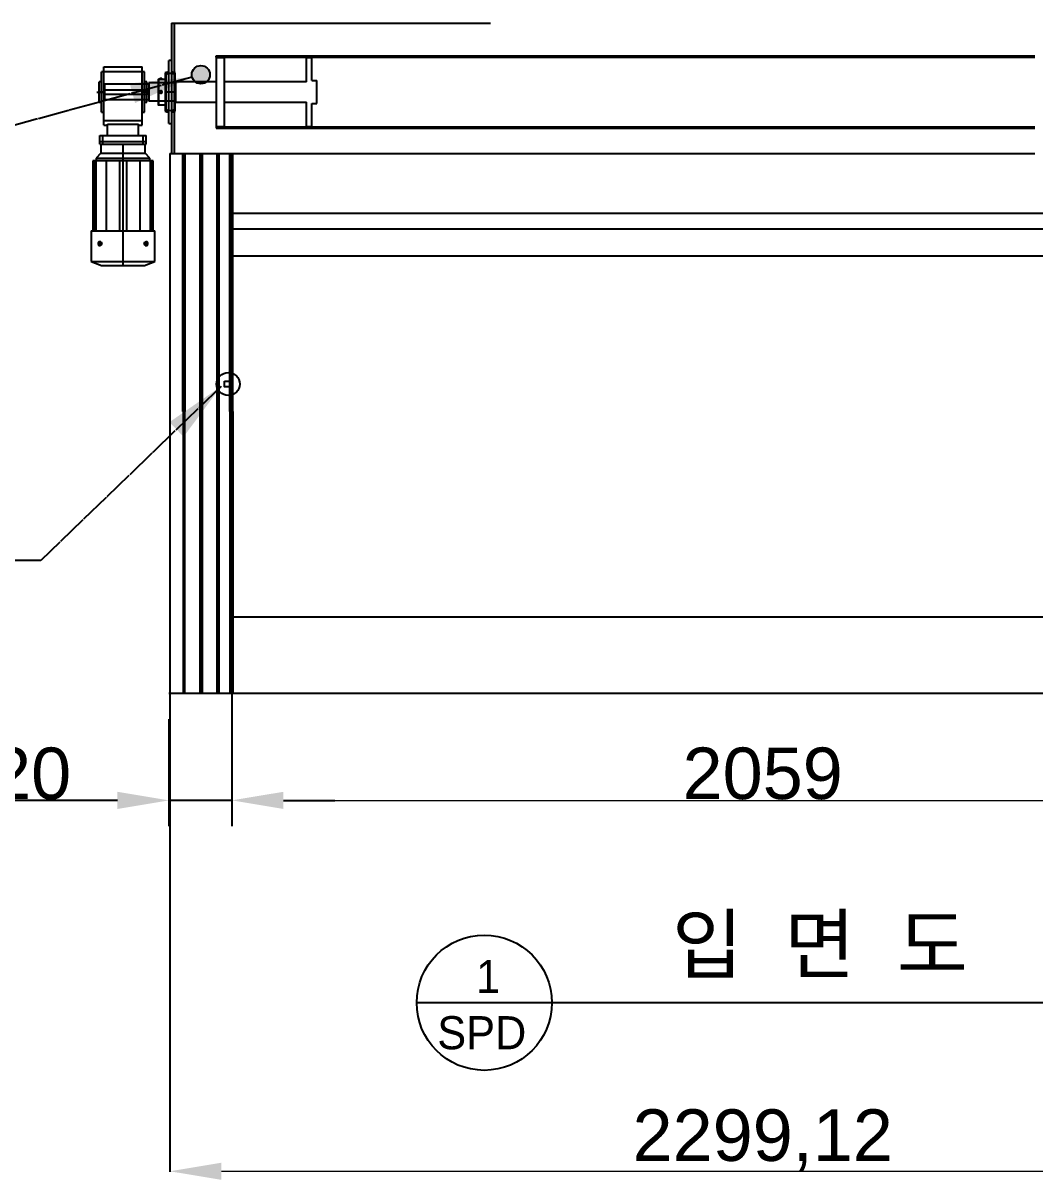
# Model space of a CAD drawing. Header units: millimetres. Extents: x -5505 to 394412, y -8522 to 584759.
# Drawn here: x -405 to 1557, y -944 to 1300 of the extents above; entities that cross this region are included whole.
import ezdxf
from ezdxf.enums import TextEntityAlignment as Align

# ---------------------------------------------------------------- set-up
doc = ezdxf.new("R2010")
doc.units = ezdxf.units.MM
doc.linetypes.add('CEN', pattern=[62, 60, -1, 0, -1])
doc.layers.add('3', color=3, linetype='Continuous')
doc.layers.add('지시선', color=1, linetype='CEN', lineweight=20)
doc.layers.add('지시선문자', color=40, linetype='Continuous', lineweight=20)
doc.styles.get("Standard").update_dxf_attribs({"font": 'arial.ttf'})
doc.styles.add('굴림', font='')
doc.styles.add('돋움', font='')
doc.styles.get('굴림').set_extended_font_data('Gulim')
doc.styles.get('돋움').set_extended_font_data('Dotum')
doc.dimstyles.new('COAD', dxfattribs={"dimtxt": 100, "dimasz": 100, "dimexe": 1.25, "dimexo": 0.625, "dimtad": 1, "dimtxsty": 'Standard', "dimcen": 0, "dimclrd": 161, "dimclre": 161, "dimclrt": 6, "dimadec": 0, "dimazin": 0, "dimtfac": 1, "dimtmove": 0, "dimatfit": 3, "dimfxl": 0, "dimlwd": 5, "dimarcsym": 0})
doc.dimstyles.new('ISO-25', dxfattribs={"dimtxt": 2.5, "dimasz": 2.5, "dimexe": 1.25, "dimexo": 0.625, "dimtad": 1, "dimtxsty": 'Standard', "dimcen": 2.5, "dimadec": 0, "dimazin": 0, "dimtfac": 1, "dimtmove": 0, "dimatfit": 3, "dimfxl": 0, "dimarcsym": 0})
doc.dimstyles.new('양쪽화살표지름', dxfattribs={"dimtxt": 3.5, "dimasz": 3.5, "dimexe": 2, "dimexo": 1.5, "dimgap": 0.8, "dimtad": 1, "dimdsep": 46, "dimtxsty": 'Standard', "dimcen": 0, "dimclrd": 1, "dimclre": 1, "dimclrt": 2, "dimazin": 2, "dimtfac": 1, "dimtmove": 0, "dimatfit": 1, "dimfxl": 0, "dimlwd": 25, "dimlwe": 25, "dimarcsym": 0})

# ---------------------------------------------------------------- blocks, each defined once
blk = doc.blocks.new('Shaft_1hp_Motor')
for p, q in [((0, 0), (0, -134)), ((0, 0), (15, 0)), ((15, 0), (15, -134)), ((175, 0), (185, 0)), ((175, -47), (175, 0)), ((185, -44.5), (185, 0)), ((185, -44.5), (195, -44.5)), ((195, -89.5), (195, -44.5)), ((-131, -52), (-216, -52)), ((-216, -82), (-216, -52)), ((-216, -63), (-135, -63)), ((-216, -63), (-135, -63)), ((-79.1, -49.5), (-131, -49.5)), ((-131, -49.5), (-131, -52)), ((-131, -52), (-131, -82)), ((0, -47), (-79.1, -47)), ((-79.1, -47), (-79.1, -84.5)), ((175, -47), (15, -47)), ((-216, -71), (-135, -71)), ((-131, -82), (-216, -82)), ((-131, -82), (-131, -84.5)), ((-79.1, -84.5), (-131, -84.5)), ((-79.1, -84.5), (-79.1, -87)), ((-79.1, -87), (0, -87)), ((15, -87), (25, -87)), ((25, -87), (175, -87)), ((175, -134), (175, -87)), ((185, -89.5), (195, -89.5)), ((185, -134), (185, -89.5)), ((0, -134), (15, -134)), ((175, -134), (185, -134))]:
    blk.add_line(p, q)
blk.add_arc((-135, -67), 4, 270, 90)
blk = doc.blocks.new('PF207')
at = {"color": 7, "linetype": 'Continuous', "lineweight": 25}
for p, q in [((-6.9, 61.1), (-12.2, 61.1)), ((-12.2, 0), (-12.2, 61.1)), ((-6.9, 61.1), (-6.9, 0)), ((-19.1, 37.4), (-19.1, 0)), ((0, 0), (0, 37.4)), ((-19.1, 0), (-19.1, -37.4)), ((-12.2, 0), (-19.1, 0)), ((-6.9, 0), (-12.2, 0)), ((-12.2, -61.1), (-12.2, 0)), ((-6.9, 0), (-6.9, -61.1)), ((0, 0), (-6.9, 0)), ((0, -37.4), (0, 0)), ((-12.2, -61.1), (-6.9, -61.1))]:
    blk.add_line(p, q, dxfattribs=at)
for start, end in [(93.9199, 104.2703), (75.7297, 86.0801), (255.7297, 266.0801), (273.9199, 284.2703)]:
    blk.add_arc((-9.5, 0), 38.6, start, end, dxfattribs=at)
blk = doc.blocks.new('SB207')
at = {"color": 7, "linetype": 'Continuous', "lineweight": 25}
for p, q in [((-32, 23.8), (-32, -23.8)), ((-30.9, 24.9), (-28.5, 24.9)), ((-30.9, 24.9), (-30.9, -24.9)), ((-28.4, 26.5), (-28.3, 26.6)), ((-28.4, 26.5), (-24.3, 26.5)), ((-28.4, 24.9), (-28.4, 26.5)), ((-28.3, 26.6), (-24.4, 26.6)), ((-24.3, 26.5), (-24.4, 26.6)), ((-24.3, 24.9), (-24.3, 26.5)), ((-24.2, 24.9), (-17, 24.9)), ((-17, 33.9), (-17, -33.9)), ((0, 33.9), (0, -33.9)), ((-28.4, 0), (-28.3, 0)), ((-27.8, 0), (-27.1, 1.3)), ((-27.1, -1.3), (-27.8, 0)), ((-27.1, 1.3), (-25.6, 1.3)), ((-25.6, 1.3), (-24.8, 0)), ((-24.8, 0), (-25.6, -1.3)), ((-24.3, 0), (-24.4, 0)), ((-15.7, 17.4), (-15.7, 17.3)), ((-14.1, 17.5), (-14.1, 17.4)), ((-25.6, -1.3), (-27.1, -1.3)), ((-30.9, -24.9), (-17, -24.9))]:
    blk.add_line(p, q, dxfattribs=at)
at = {"color": 8, "linetype": 'Continuous', "lineweight": 25, "flags": 128}
for points in [[(-14.9, 17.8), (-15.1, 17.8), (-15.3, 17.7), (-15.5, 17.6), (-15.6, 17.5), (-15.7, 17.4)], [(-14.9, 17.8), (-14.6, 17.8), (-14.4, 17.7), (-14.2, 17.6), (-14.1, 17.5), (-14.1, 17.4)]]:
    blk.add_lwpolyline(points, dxfattribs=at)
at = {"color": 7, "linetype": 'Continuous', "lineweight": 25}
for centre, radius, start, end in [((-30.9, 23.8), 1.11, 90, 180), ((-8.5, 17.9), 18.1, 113.3944, 118.0725), ((-8.5, 17.9), 18.1, 61.9275, 107.9883), ((-26.3, 0), 2.08, 0, 180), ((-26.3, 0), 2.08, 180, 0), ((-26.3, 0), 1.97, 0, 180), ((-26.3, 0), 1.97, 180, 0), ((-14.9, 17.4), 0.797, 36.225, 180), ((-14.9, 17.4), 0.797, 180, 217.8421), ((-30.9, -23.8), 1.11, 180, 270), ((-8.5, -17.9), 18.1, 241.9275, 298.0725)]:
    blk.add_arc(centre, radius, start, end, dxfattribs=at)
for points, knots in [([(-28.5, 24.9), (-28.5, 24.9), (-28.5, 24.9), (-28.4, 24.9), (-28.4, 24.9), (-28.4, 24.9), (-28.4, 24.9), (-28.3, 24.9), (-28.2, 24.9), (-28.1, 24.9), (-27.9, 24.9), (-27.5, 24.8), (-27.2, 24.8), (-26.8, 24.8), (-26.4, 24.8), (-25.9, 24.8), (-25.5, 24.8), (-25.2, 24.8), (-24.8, 24.9), (-24.6, 24.9), (-24.5, 24.9), (-24.4, 24.9), (-24.3, 24.9), (-24.2, 24.9), (-24.2, 24.9), (-24.2, 24.9)], [0, 0, 0, 0, 0.020614, 0.041068, 0.061446, 0.081834, 0.102318, 0.122983, 0.153783, 0.184691, 0.246129, 0.307831, 0.369636, 0.432049, 0.494822, 0.557905, 0.621181, 0.684275, 0.747518, 0.810551, 0.842266, 0.87388, 0.916083, 0.957875, 1, 1, 1, 1]), ([(-15.7, 34.5), (-15.7, 34.5), (-15.7, 34.5), (-15.7, 34.5), (-15.6, 34.5), (-15.6, 34.5), (-15.5, 34.6), (-15.4, 34.6), (-15.2, 34.7), (-14.9, 34.8), (-14.6, 34.9), (-14.3, 35), (-14.2, 35.1), (-14.1, 35.1), (-14.1, 35.1), (-14.1, 35.1), (-14.1, 35.1)], [0, 0, 0, 0, 0.029313, 0.058422, 0.08764, 0.117277, 0.177636, 0.23897, 0.36673, 0.499166, 0.631346, 0.75887, 0.820337, 0.881188, 0.940729, 1, 1, 1, 1]), ([(-24.2, 0), (-24.2, 0), (-24.2, 0.1), (-24.2, 0.3), (-24.2, 0.4), (-24.3, 0.5), (-24.3, 0.7), (-24.4, 0.9), (-24.6, 1.2), (-24.8, 1.5), (-25.1, 1.8), (-25.5, 2), (-25.9, 2.1), (-26.3, 2.1), (-26.7, 2.1), (-27.2, 2), (-27.5, 1.8), (-27.8, 1.5), (-28.1, 1.2), (-28.3, 0.9), (-28.4, 0.5), (-28.4, 0.3), (-28.5, 0.1), (-28.5, 0)], [0, 0, 0, 0, 0.020773, 0.041403, 0.061978, 0.082586, 0.103316, 0.124254, 0.186582, 0.249087, 0.311667, 0.374552, 0.437154, 0.499776, 0.561731, 0.625149, 0.687977, 0.750478, 0.81314, 0.875618, 0.917329, 0.958553, 1, 1, 1, 1]), ([(-28.5, 0), (-28.5, 0), (-28.5, -0.1), (-28.4, -0.3), (-28.4, -0.4), (-28.4, -0.5), (-28.3, -0.7), (-28.3, -0.9), (-28.1, -1.2), (-27.8, -1.5), (-27.5, -1.8), (-27.2, -2), (-26.8, -2.1), (-26.3, -2.1), (-25.9, -2.1), (-25.5, -2), (-25.1, -1.8), (-24.8, -1.5), (-24.6, -1.2), (-24.4, -0.9), (-24.3, -0.5), (-24.2, -0.3), (-24.2, -0.1), (-24.2, 0)], [0, 0, 0, 0, 0.02078, 0.041417, 0.061999, 0.082615, 0.103352, 0.124298, 0.186627, 0.249133, 0.3117, 0.374573, 0.437162, 0.499771, 0.561713, 0.625118, 0.687934, 0.750423, 0.813087, 0.875567, 0.917295, 0.958536, 1, 1, 1, 1]), ([(-15.7, 17.3), (-15.7, 17.2), (-15.7, 17.2), (-15.7, 17.1), (-15.6, 17.1), (-15.6, 17), (-15.5, 16.9), (-15.4, 16.8), (-15.2, 16.7), (-14.9, 16.7), (-14.6, 16.8), (-14.3, 17), (-14.2, 17.2), (-14.1, 17.3), (-14.1, 17.4), (-14.1, 17.5), (-14.1, 17.6)], [0, 0, 0, 0, 0.02938, 0.058534, 0.087777, 0.117425, 0.177607, 0.238635, 0.366691, 0.49907, 0.631513, 0.759071, 0.820663, 0.881746, 0.940965, 1, 1, 1, 1]), ([(-14.1, 17.6), (-14.1, 17.6), (-14.1, 17.7), (-14.1, 17.8), (-14.2, 17.9), (-14.3, 18), (-14.4, 18), (-14.4, 18)], [0, 0, 0, 0, 0.196219, 0.397516, 0.604694, 0.818489, 1, 1, 1, 1])]:
    blk.add_open_spline(points, degree=3, knots=knots, dxfattribs=at)
blk = doc.blocks.new('C-1S DRUM LEFT')
for p, q in [((-117, 252.9), (501.7, 252.9)), ((-117, 252.9), (-117, 0)), ((-112, 252.9), (-112, 0)), ((-30, 189.3), (501.7, 189.3)), ((-30, 186.8), (-30, 189.3)), ((-30, 186.8), (501.7, 186.8)), ((-109.1, 139.3), (-109.1, 134.3)), ((-109.1, 139.3), (-109.1, 101.8)), ((-262, 119.3), (-246, 119.3)), ((-246, 104.3), (-246, 134.3)), ((-246, 104.3), (-246, 134.3)), ((-109.1, 104.3), (-109.1, 99.3)), ((-109.1, 101.8), (-109.1, 99.3)), ((-30, 51.8), (501.7, 51.8)), ((-30, 51.8), (-30, 49.3)), ((-30, 49.3), (501.7, 49.3)), ((-120.1, 0), (-120.1, -500)), ((-120, 0), (-120, -500)), ((-117.1, 0), (501.7, 0)), ((0, 0), (0, -500))]:
    blk.add_line(p, q)
at = {"color": 7, "linetype": 'Continuous', "lineweight": 25}
for p, q in [((-248, 158.3), (-253, 158.3)), ((-253, 80.3), (-253, 158.3)), ((-248, 55.3), (-248, 168.3)), ((-248, 168.3), (-174, 168.3)), ((-248, 159.3), (-174, 159.3)), ((-174, 55.3), (-174, 168.3)), ((-169, 158.3), (-174, 158.3)), ((-169, 80.3), (-169, 158.3)), ((-253, 139.3), (-257, 139.3)), ((-257, 99.3), (-257, 139.3)), ((-165, 139.3), (-169, 139.3)), ((-165, 99.3), (-165, 139.3)), ((-248, 119.3), (-257, 119.3)), ((-165, 119.3), (-174, 119.3)), ((-257, 99.3), (-253, 99.3)), ((-169, 99.3), (-165, 99.3)), ((-253, 80.3), (-248, 80.3)), ((-174, 80.3), (-169, 80.3)), ((-248, 64.3), (-174, 64.3)), ((-248, 55.3), (-241, 55.3)), ((-241, 57.2), (-181, 57.2)), ((-241, 34.9), (-241, 57.2)), ((-181, 34.9), (-181, 57.2)), ((-181, 55.3), (-174, 55.3)), ((-256, 17.9), (-256, 34.9)), ((-256, 34.9), (-166, 34.9)), ((-166, 22.9), (-256, 22.9)), ((-250, 17.9), (-250, 34.9)), ((-172, 17.9), (-172, 34.9)), ((-166, 17.9), (-166, 34.9)), ((-254, 0.9), (-263, -9.1)), ((-256, 17.9), (-166, 17.9)), ((-254, 17.9), (-254, 0.9)), ((-254, 0.9), (-168, 0.9)), ((-211, 17.9), (-211, -217.1)), ((-168, 0.9), (-168, 17.9)), ((-159, -9.1), (-168, 0.9)), ((-120.1, 0), (-120.1, -500)), ((-120.1, 0), (-95.3, 0)), ((-95.3, 0), (-95.3, -500)), ((-95.3, 0), (-94.5, 0)), ((-94.5, 0), (-94.5, -500)), ((-94.5, 0), (-93.3, 0)), ((-93.3, 0), (-93.3, -500)), ((-93.3, 0), (-91.9, 0)), ((-91.9, 0), (-91.9, -500)), ((-91.9, 0), (-91.4, 0)), ((-91.9, 0), (-91.9, -500)), ((-91.9, 0), (-91.9, 0)), ((-91.4, 0), (-91.4, -500)), ((-91.4, 0), (-62.3, 0)), ((-62.3, 0), (-62.3, -500)), ((-62.3, 0), (-61.5, 0)), ((-61.5, 0), (-61.5, -500)), ((-61.5, 0), (-60.8, 0)), ((-60.8, 0), (-60.8, -500)), ((-60.8, 0), (-59.2, 0)), ((-59.2, 0), (-59.2, -500)), ((-59.2, 0), (-58.5, 0)), ((-58.5, 0), (-58.5, -500)), ((-58.5, 0), (-57.7, 0)), ((-57.7, 0), (-57.7, -500)), ((-57.7, 0), (-28.8, 0)), ((-28.8, 0), (-28.8, -500)), ((-28.8, 0), (-28.3, 0)), ((-28.3, 0), (-28.3, -500)), ((-28.3, 0), (-28.3, -500)), ((-28.3, 0), (-28.3, 0)), ((-28.3, 0), (-27, 0)), ((-27, 0), (-27, -500)), ((-27, 0), (-25.8, 0)), ((-25.8, 0), (-25.8, -500)), ((-25.8, 0), (-24.9, 0)), ((-24.9, 0), (-24.9, -500)), ((-24.9, 0), (-3.8, 0)), ((-3.8, 0), (-3.8, -500)), ((-3.8, 0), (-3.5, 0)), ((-3.5, -500), (-3.5, 0)), ((-3.5, 0), (1.7, 0)), ((1.7, -500), (1.7, 0)), ((1.7, -500), (1.7, 0)), ((1.7, 0), (1.7, 0)), ((-269.5, -14.1), (-269.5, -150.1)), ((-152.5, -14.1), (-269.5, -14.1)), ((-269, -14.1), (-269, -150.1)), ((-268.1, -14.1), (-268.1, -150.1)), ((-266.6, -14.1), (-266.6, -150.1)), ((-263.7, -14.1), (-263.7, -150.1)), ((-263, -9.1), (-263, -14.1)), ((-263, -9.1), (-159, -9.1)), ((-243.6, -14.1), (-243.6, -150.1)), ((-218, -14.1), (-218, -150.1)), ((-204, -14.1), (-204, -150.1)), ((-178.4, -14.1), (-178.4, -150.1)), ((-159, -14.1), (-159, -9.1)), ((-158.3, -14.1), (-158.3, -150.1)), ((-155.4, -14.1), (-155.4, -150.1)), ((-153.9, -14.1), (-153.9, -150.1)), ((-153, -14.1), (-153, -150.1)), ((-152.5, -150.1), (-152.5, -14.1)), ((-273, -150.1), (-273, -209.1)), ((-273, -150.1), (-149, -150.1)), ((-149, -209.1), (-149, -150.1)), ((-259.3, -174.6), (-259.6, -174.6)), ((-253.7, -171.1), (-255.3, -171.1)), ((-253.7, -178.1), (-255.3, -178.1)), ((-252.3, -174.6), (-254.3, -174.6)), ((-253.7, -171.1), (-252.3, -174.6)), ((-252.3, -174.6), (-253.7, -178.1)), ((-169.7, -174.6), (-168.3, -171.1)), ((-169.7, -174.6), (-167.7, -174.6)), ((-168.3, -178.1), (-169.7, -174.6)), ((-168.3, -171.1), (-166.7, -171.1)), ((-168.3, -178.1), (-166.7, -178.1)), ((-162.4, -174.6), (-162.7, -174.6)), ((-273, -209.1), (-253, -217.1)), ((-273, -209.1), (-149, -209.1)), ((-253, -217.1), (-169, -217.1)), ((-169, -217.1), (-149, -209.1))]:
    blk.add_line(p, q, dxfattribs=at)
for centre, radius, start, end in [((-254.6, -174.6), 4.66, 158.2508, 180.292), ((-254.6, -174.6), 4.66, 179.708, 201.7492), ((-256.6, -173.6), 2.48, 95.3927, 163.0703), ((-256.6, -175.6), 2.48, 196.9297, 264.6073), ((-257.1, -173.6), 2.48, 16.9297, 84.6073), ((-257.1, -175.6), 2.48, 275.3927, 343.0703), ((-259, -174.6), 4.66, 359.708, 21.7492), ((-259, -174.6), 4.66, 338.2508, 0.292), ((-163, -174.6), 4.66, 158.2508, 180.292), ((-163, -174.6), 4.66, 179.708, 201.7492), ((-164.9, -173.6), 2.48, 95.3927, 163.0703), ((-164.9, -175.6), 2.48, 196.9297, 264.6073), ((-165.4, -173.6), 2.48, 16.9297, 84.6073), ((-165.4, -175.6), 2.48, 275.3927, 343.0703), ((-167.4, -174.6), 4.66, 359.708, 21.7492), ((-167.4, -174.6), 4.66, 338.2508, 0.292)]:
    blk.add_arc(centre, radius, start, end, dxfattribs=at)
for points in [[(-259, -172.9), (-259.1, -173.1), (-259.2, -173.4), (-259.4, -174), (-259.5, -174.3), (-259.6, -174.6)], [(-259.6, -174.6), (-259.5, -175), (-259.4, -175.3), (-259.2, -175.8), (-259.1, -176.1), (-259, -176.4)], [(-258.1, -171.1), (-258.3, -171.5), (-258.5, -171.8), (-258.7, -172.3), (-258.9, -172.6), (-259, -172.9)], [(-259, -176.4), (-258.9, -176.6), (-258.7, -176.9), (-258.5, -177.5), (-258.3, -177.8), (-258.1, -178.1)], [(-256.8, -171.1), (-257, -171.1), (-257.3, -171.1), (-257.7, -171.1), (-257.9, -171.1), (-258.1, -171.1)], [(-258.1, -178.1), (-257.9, -178.1), (-257.7, -178.1), (-257.3, -178.1), (-257, -178.1), (-256.8, -178.1)], [(-255.3, -171.1), (-255.6, -171.1), (-255.9, -171.1), (-256.4, -171.1), (-256.6, -171.1), (-256.8, -171.1)], [(-256.8, -178.1), (-256.6, -178.1), (-256.4, -178.1), (-255.9, -178.1), (-255.6, -178.1), (-255.3, -178.1)], [(-254.7, -172.9), (-254.8, -172.6), (-254.9, -172.3), (-255.1, -171.8), (-255.2, -171.5), (-255.3, -171.1)], [(-255.3, -178.1), (-255.2, -177.8), (-255.1, -177.5), (-254.9, -176.9), (-254.8, -176.6), (-254.7, -176.4)], [(-253.9, -174.6), (-254, -174.3), (-254.2, -174), (-254.4, -173.4), (-254.6, -173.1), (-254.7, -172.9)], [(-254.7, -176.4), (-254.6, -176.1), (-254.4, -175.8), (-254.2, -175.3), (-254, -175), (-253.9, -174.6)], [(-167.3, -172.9), (-167.4, -173.1), (-167.6, -173.4), (-167.8, -174), (-168, -174.3), (-168.1, -174.6)], [(-168.1, -174.6), (-168, -175), (-167.8, -175.3), (-167.6, -175.8), (-167.4, -176.1), (-167.3, -176.4)], [(-166.7, -171.1), (-166.8, -171.5), (-166.9, -171.8), (-167.1, -172.3), (-167.2, -172.6), (-167.3, -172.9)], [(-167.3, -176.4), (-167.2, -176.6), (-167.1, -176.9), (-166.9, -177.5), (-166.8, -177.8), (-166.7, -178.1)], [(-165.2, -171.1), (-165.4, -171.1), (-165.6, -171.1), (-166.1, -171.1), (-166.4, -171.1), (-166.7, -171.1)], [(-166.7, -178.1), (-166.4, -178.1), (-166.1, -178.1), (-165.6, -178.1), (-165.4, -178.1), (-165.2, -178.1)], [(-163.9, -171.1), (-164.1, -171.1), (-164.3, -171.1), (-164.7, -171.1), (-165, -171.1), (-165.2, -171.1)], [(-165.2, -178.1), (-165, -178.1), (-164.7, -178.1), (-164.3, -178.1), (-164.1, -178.1), (-163.9, -178.1)], [(-163, -172.9), (-163.1, -172.6), (-163.3, -172.3), (-163.5, -171.8), (-163.7, -171.5), (-163.9, -171.1)], [(-163.9, -178.1), (-163.7, -177.8), (-163.5, -177.5), (-163.3, -176.9), (-163.1, -176.6), (-163, -176.4)], [(-162.4, -174.6), (-162.5, -174.3), (-162.6, -174), (-162.8, -173.4), (-162.9, -173.1), (-163, -172.9)], [(-163, -176.4), (-162.9, -176.1), (-162.8, -175.8), (-162.6, -175.3), (-162.5, -175), (-162.4, -174.6)]]:
    blk.add_open_spline(points, degree=3, knots=[0, 0, 0, 0, 0.5, 0.5, 1, 1, 1, 1], dxfattribs=at)
for name, p in [('Shaft_1hp_Motor', (-30, 186.3)), ('PF207', (-110.1, 119.3)), ('SB207', (-111.1, 119.3))]:
    blk.add_blockref(name, p)
blk = doc.blocks.new('*D75')
at = {"color": 161, "lineweight": -2, "transparency": 16777216}
for p, q in [((-349.7, 600), (-349.7, 934.4)), ((0, 600), (0, 934.4)), ((-349.7, 884.4), (-2037.6, 884.4)), ((-100, 884.4), (-249.7, 884.4))]:
    blk.add_line(p, q, dxfattribs=at)
at = {"color": 161, "transparency": 16777216}
for points in [[(-249.7, 901.1), (-249.7, 867.8), (-349.7, 884.4)], [(-100, 901.1), (-100, 867.8), (0, 884.4)]]:
    blk.add_solid(points, dxfattribs=at)
at = {"color": 6, "transparency": 16777216, "insert": (-1243.7, 948), "char_height": 100, "attachment_point": 5}
blk.add_mtext('350mm {\\fGulim|b0|i0|c129|p50;공간 필요(모터쪽)}', dxfattribs=at)
blk = doc.blocks.new('text front')
blk.add_line((1342.3, 0), (0, 0))
blk.add_circle((131.1, 0), 131.1)
at = {"layer": '3', "style": '굴림'}
blk.add_text('입  면  도 ', height=110, dxfattribs=at).set_placement((494.9, 58.6))
for s, height, p in [('1', 64.2, (138.6, 50.9)), ('SPD', 64.17, (126.3, -58.1))]:
    blk.add_text(s, height=height, dxfattribs=at).set_placement(p, align=Align.MIDDLE_CENTER)
blk = doc.blocks.new('photo_sensor')
blk.add_lwpolyline([(-14, 5.2), (0, 5.2), (0, -5.2), (-14, -5.2)], close=True)
at = {"color": 1}
blk.add_circle((-7, 0), 22.4, dxfattribs=at)
blk = doc.blocks.new('*D80')
at = {"color": 161, "lineweight": -2, "transparency": 16777216}
for p, q in [((-2641.7, -50), (-2641.7, -259.2)), ((-2500, -50), (-2500, -259.2)), ((-2741.7, -209.2), (-2841.7, -209.2)), ((-2641.7, -209.2), (-2500, -209.2)), ((-2400, -209.2), (-2087.6, -209.2))]:
    blk.add_line(p, q, dxfattribs=at)
at = {"color": 161, "transparency": 16777216}
for points in [[(-2741.7, -192.5), (-2741.7, -225.9), (-2641.7, -209.2)], [(-2400, -192.5), (-2400, -225.9), (-2500, -209.2)]]:
    blk.add_solid(points, dxfattribs=at)
at = {"color": 6, "transparency": 16777216, "insert": (-2193.8, -157.5), "char_height": 100, "attachment_point": 5}
blk.add_mtext('140', dxfattribs=at)
blk = doc.blocks.new('*D81')
at = {"color": 161, "lineweight": -2, "transparency": 16777216}
for p, q in [((-121.8, -50), (-121.8, -257.5)), ((0, -50), (0, -257.5)), ((-221.8, -207.5), (-534.2, -207.5)), ((0, -207.5), (-121.8, -207.5)), ((100, -207.5), (200, -207.5))]:
    blk.add_line(p, q, dxfattribs=at)
at = {"color": 161, "transparency": 16777216}
for points in [[(-221.8, -190.9), (-221.8, -224.2), (-121.8, -207.5)], [(100, -190.9), (100, -224.2), (0, -207.5)]]:
    blk.add_solid(points, dxfattribs=at)
at = {"color": 6, "transparency": 16777216, "insert": (-428, -155.8), "char_height": 100, "attachment_point": 5}
blk.add_mtext('120', dxfattribs=at)
blk = doc.blocks.new('*D279')
at = {"color": 161, "linetype": 'Continuous', "lineweight": -2, "transparency": 16777216}
for p, q in [((0, -0.6), (0, -208.8)), ((2059, -0.6), (2059, -208.8))]:
    blk.add_line(p, q, dxfattribs=at)
at = {"color": 161, "linetype": 'Continuous', "lineweight": 5, "transparency": 16777216}
blk.add_line((100, -207.5), (1959, -207.5), dxfattribs=at)
at = {"color": 161, "transparency": 16777216}
for points in [[(100, -190.9), (100, -224.2), (0, -207.5)], [(1959, -190.9), (1959, -224.2), (2059, -207.5)]]:
    blk.add_solid(points, dxfattribs=at)
at = {"color": 6, "transparency": 16777216, "insert": (1029.5, -155.8), "char_height": 100, "attachment_point": 5}
blk.add_mtext('2059', dxfattribs=at)
blk = doc.blocks.new('*D283')
at = {"color": 161, "linetype": 'Continuous', "lineweight": -2, "transparency": 16777216}
for p, q in [((-120, -0.6), (-120, -928.1)), ((2179.1, -0.6), (2179.1, -928.1))]:
    blk.add_line(p, q, dxfattribs=at)
at = {"color": 161, "linetype": 'Continuous', "lineweight": 5, "transparency": 16777216}
blk.add_line((-20, -926.9), (2079.1, -926.9), dxfattribs=at)
at = {"color": 161, "transparency": 16777216}
for points in [[(-20, -910.2), (-20, -943.5), (-120, -926.9)], [(2079.1, -910.2), (2079.1, -943.5), (2179.1, -926.9)]]:
    blk.add_solid(points, dxfattribs=at)
at = {"color": 6, "transparency": 16777216, "insert": (1029.6, -866.1), "char_height": 100, "attachment_point": 5}
blk.add_mtext('2299,12', dxfattribs=at)
blk = doc.blocks.new('치수선_motor_space')
dim = blk.add_linear_dim(base=(-349.7, 884.4), p1=(0, 0), p2=(-349.7, 0), text='<>mm {\\fGulim|b0|i0|c129|p50;공간 필요(모터쪽)}', dimstyle='ISO-25', override={"dimtxt": 100, "dimasz": 100, "dimexe": 50, "dimexo": 600, "dimdec": 0, "dimclrd": 161, "dimclre": 161, "dimclrt": 6})
dim.commit()
dim.dimension.update_dxf_attribs({"geometry": '*D75', "text_midpoint": (-1243.7, 948)})
blk = doc.blocks.new('지시선_photosensor')
at = {"layer": '지시선문자', "insert": (-1033.6, -226), "char_height": 130, "attachment_point": 3, "style": '돋움'}
blk.add_mtext('4.안전센서', dxfattribs=at)
at = {"layer": '지시선', "annotation_type": 0, "has_hookline": 1, "hookline_direction": 1, "text_width": 852.7}
blk.add_leader([(-0.9, 5.3), (-350.3, -332.4), (-973.6, -332.4)], dimstyle='양쪽화살표지름', override={"dimasz": 120, "dimgap": 0.8, "dimtad": 0}, dxfattribs=at)
blk = doc.blocks.new('1point')
blk.add_hatch(color=1).paths.add_polyline_path([(17.6, 0, 1), (-17.6, 0, 1)])
at = {"color": 1}
blk.add_circle((0, 0), 17.6, dxfattribs=at)
at = {"layer": '지시선문자', "insert": (-875.5, -110.3), "char_height": 130, "width": 1034.532, "attachment_point": 3, "style": '돋움'}
blk.add_mtext('{\\C256;5.한점스위치}', dxfattribs=at)
at = {"layer": '지시선'}
blk.add_leader([(-17, -4.6), (-680.8, -184.9), (-830, -184.6)], dimstyle='양쪽화살표지름', override={"dimasz": 120, "dimgap": 0.8, "dimtad": 0}, dxfattribs=at)
blk = doc.blocks.new('치수선_120_140')
dim = blk.add_linear_dim(base=(0, -207.5), p1=(-121.8, 0), p2=(0, 0), text='120', dimstyle='ISO-25', override={"dimtxt": 100, "dimasz": 100, "dimexe": 50, "dimexo": 50, "dimdec": 0, "dimclrd": 161, "dimclre": 161, "dimclrt": 6})
dim.commit()
dim.dimension.update_dxf_attribs({"geometry": '*D81', "text_midpoint": (-428, -207.5), "dimtype": 128})
dim = blk.add_linear_dim(base=(-2500, -209.2), p1=(-2641.7, 0), p2=(-2500, 0), text='140', dimstyle='ISO-25', override={"dimtxt": 100, "dimasz": 100, "dimexe": 50, "dimexo": 50, "dimdec": 0, "dimclrd": 161, "dimclre": 161, "dimclrt": 6})
dim.commit()
dim.dimension.update_dxf_attribs({"geometry": '*D80', "text_midpoint": (-2193.8, -157.5)})

msp = doc.modelspace()

# ---------------------------------------------------------------- linework, layer by layer
for p, q in [((501.68, 1236.29), (1557.32, 1236.29)), ((501.68, 1233.79), (1557.32, 1233.79)), ((501.68, 1098.79), (1557.32, 1098.79)), ((501.68, 1096.29), (1557.32, 1096.29)), ((501.68, 1047), (1557.32, 1047)), ((0, 931.16), (2059, 931.16)), ((0, 901.16), (2059, 901.16)), ((0, 848.67), (2059, 848.67)), ((-120.124, 547), (-120.124, 0)), ((-120.004, 547), (-120.004, 0)), ((-94.474, 547), (-94.474, 0)), ((-93.294, 547), (-93.294, 0)), ((-91.944, 547), (-91.944, 0)), ((-91.454, 547), (-91.454, 0)), ((-62.304, 547), (-62.304, 0)), ((-61.494, 547), (-61.494, 0)), ((-60.784, 547), (-60.784, 0)), ((-59.184, 547), (-59.184, 0)), ((-58.474, 547), (-58.474, 0)), ((-57.664, 547), (-57.664, 0)), ((-28.844, 547), (-28.844, 0)), ((-28.334, 547), (-28.334, 0)), ((-26.984, 547), (-26.984, 0)), ((-25.804, 547), (-25.804, 0)), ((-24.964, 547), (-24.964, 0)), ((-3.794, 547), (-3.794, 0)), ((-3.474, 547), (-3.474, 0)), ((-0.004, 547), (-0.004, 0)), ((1.68, 547), (1.68, 0)), ((0, 148.67), (2059, 148.67)), ((2180.8, 0), (-121.8, 0))]:
    msp.add_line(p, q)

# ---------------------------------------------------------------- block references
for name, p in [('치수선_motor_space', (0, 787)), ('C-1S DRUM LEFT', (0, 1047)), ('1point', (-60, 1200)), ('photo_sensor', (0, 600)), ('지시선_photosensor', (-20, 590)), ('치수선_120_140', (0, 0)), ('text front', (358.5, -600))]:
    msp.add_blockref(name, p)

# ---------------------------------------------------------------- dimensions: what is measured, and where the dimension line sits
for base, p1, p2, picture, middle in [((2179.12, -926.85), (-120.004, 0), (2179.12, 0), '*D283', (1029.558, -866.13)), ((2059, -207.52), (0, 0), (2059, 0), '*D279', (1029.5, -155.838))]:
    dim = msp.add_linear_dim(base=base, p1=p1, p2=p2, dimstyle='COAD')
    dim.commit()
    dim.dimension.update_dxf_attribs({"geometry": picture, "text_midpoint": middle})

doc.saveas('drawing.dxf')
